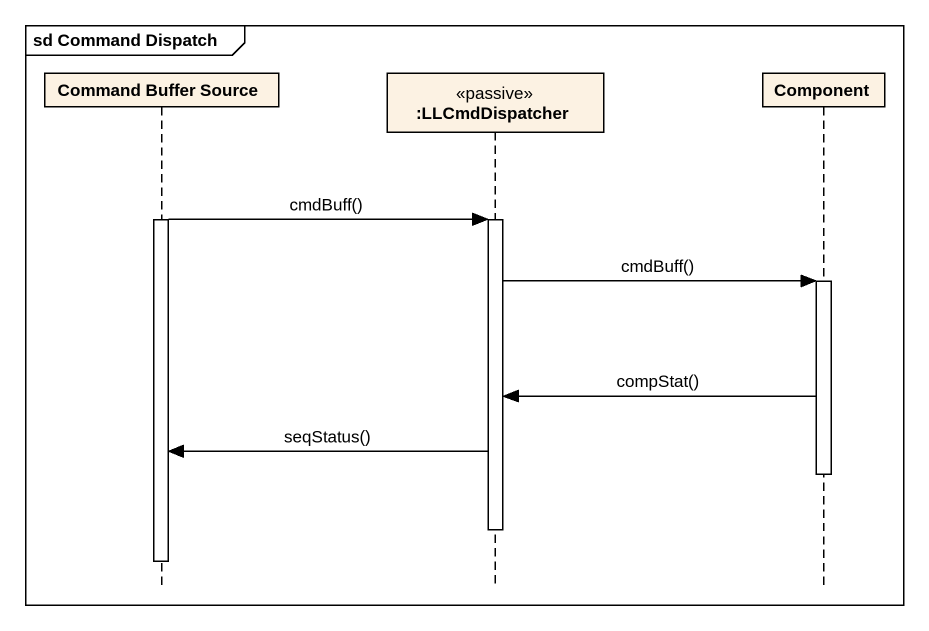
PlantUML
@startuml
mainframe sd Command Dispatch
hide footbox
participant "Command Buffer Source" as Command_Buffer_Source
participant ":LLCmdDispatcher" as LLCmdDispatcher <<passive>>
participant "Component" as Component_

activate Command_Buffer_Source
Command_Buffer_Source -> LLCmdDispatcher : cmdBuff()
activate LLCmdDispatcher
LLCmdDispatcher -> Component_ : cmdBuff()
activate Component_
Component_ -> LLCmdDispatcher : compStat()
LLCmdDispatcher -> Command_Buffer_Source : seqStatus()
deactivate Component_
deactivate LLCmdDispatcher
deactivate Command_Buffer_Source
@enduml
